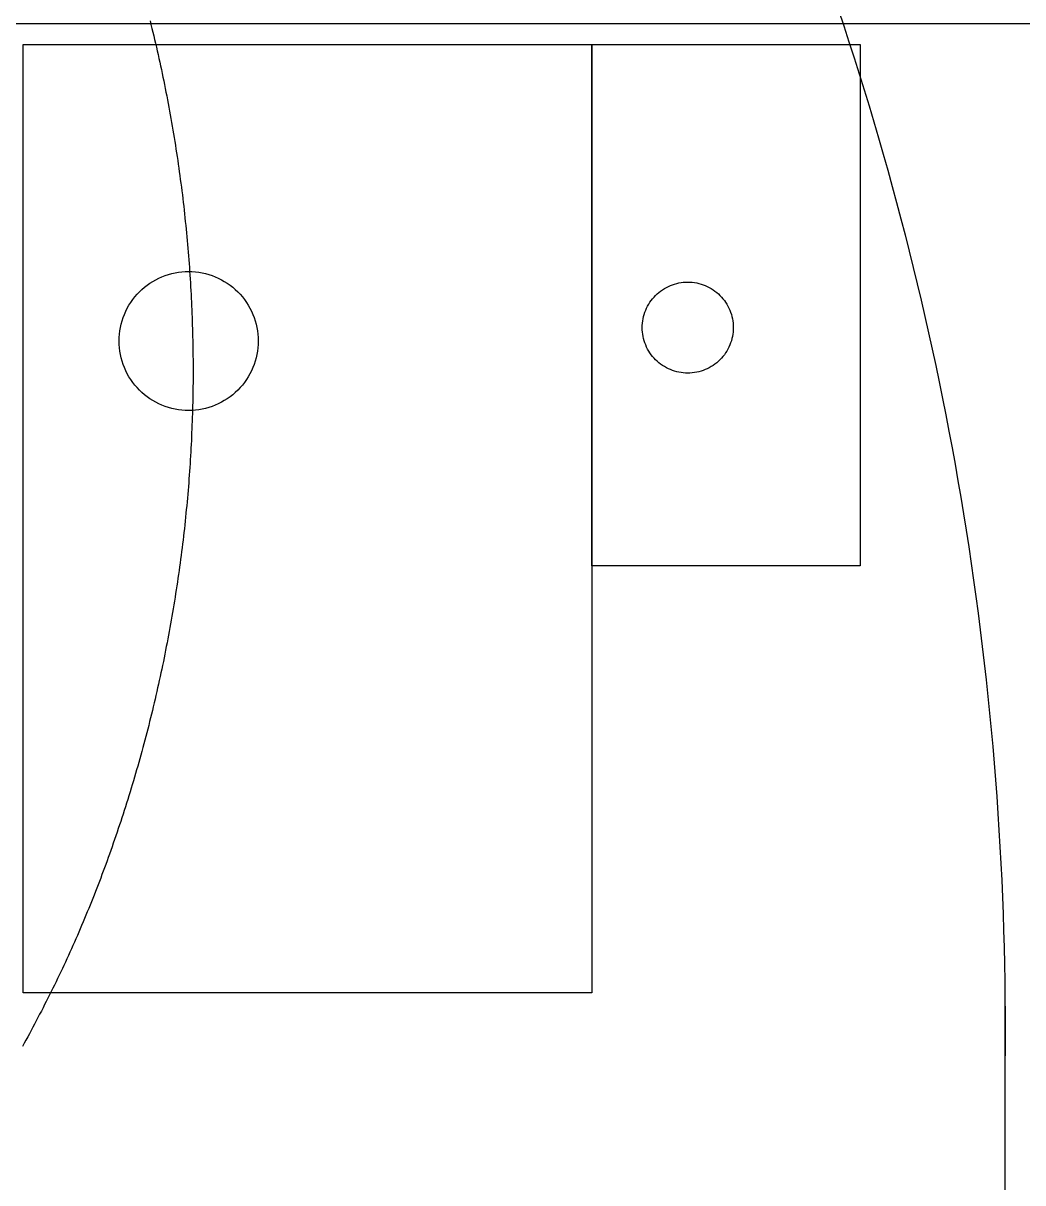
# Model space of a CAD drawing. Header units: millimetres. Extents: x 340 to 1003762, y 22 to 362022.
# Drawn here: x 613289.3 to 613443.5, y 291535.7 to 291714.7 of the extents above; entities that cross this region are included whole.
import ezdxf

# ---------------------------------------------------------------- set-up
doc = ezdxf.new("R2010")
doc.units = ezdxf.units.MM
for name, color, linetype in [('A-DEMOLICION SV', 40, 'Continuous'), ('LSBB_P_002 - PLANTA 1° NIVEL SALA DE VENTAS$0$A-Equipamiento acero inox', 8, 'Continuous'), ('LSBB_P_002 - PLANTA 1° NIVEL SALA DE VENTAS$0$A-TRAS-EQPM', 8, 'Continuous')]:
    doc.layers.add(name, color=color, linetype=linetype)

# ---------------------------------------------------------------- blocks, each defined once
blk = doc.blocks.new('LSBB_P_002 - PLANTA 1° NIVEL SALA DE VENTAS$0$laminadora')
at = {"layer": 'LSBB_P_002 - PLANTA 1° NIVEL SALA DE VENTAS$0$A-TRAS-EQPM'}
for p, q in [((-175652.943, 30498.563), (-175683.087, 30498.563)), ((-175653.835, 30498.565), (-175654.094, 30498.563)), ((-175653.576, 30498.566), (-175653.835, 30498.565)), ((-175653.318, 30498.566), (-175653.576, 30498.566)), ((-175653.059, 30498.564), (-175653.318, 30498.566)), ((-175652.8, 30498.561), (-175653.059, 30498.564)), ((-175652.541, 30498.557), (-175652.8, 30498.561)), ((-175652.283, 30498.551), (-175652.541, 30498.557)), ((-175652.024, 30498.544), (-175652.283, 30498.551)), ((-175651.765, 30498.535), (-175652.024, 30498.544)), ((-175651.507, 30498.525), (-175651.765, 30498.535)), ((-175651.248, 30498.514), (-175651.507, 30498.525)), ((-175650.99, 30498.501), (-175651.248, 30498.514)), ((-175650.732, 30498.487), (-175650.99, 30498.501)), ((-175650.473, 30498.472), (-175650.732, 30498.487)), ((-175650.215, 30498.455), (-175650.473, 30498.472)), ((-175649.957, 30498.437), (-175650.215, 30498.455)), ((-175649.699, 30498.418), (-175649.957, 30498.437)), ((-175649.441, 30498.397), (-175649.699, 30498.418)), ((-175649.183, 30498.375), (-175649.441, 30498.397)), ((-175648.926, 30498.352), (-175649.183, 30498.375)), ((-175648.668, 30498.327), (-175648.926, 30498.352)), ((-175648.411, 30498.301), (-175648.668, 30498.327)), ((-175648.153, 30498.273), (-175648.411, 30498.301)), ((-175647.896, 30498.244), (-175648.153, 30498.273)), ((-175647.639, 30498.214), (-175647.896, 30498.244)), ((-175647.382, 30498.183), (-175647.639, 30498.214)), ((-175647.126, 30498.15), (-175647.382, 30498.183)), ((-175646.869, 30498.115), (-175647.126, 30498.15)), ((-175646.613, 30498.08), (-175646.869, 30498.115)), ((-175646.357, 30498.043), (-175646.613, 30498.08)), ((-175646.101, 30498.005), (-175646.357, 30498.043)), ((-175645.845, 30497.965), (-175646.101, 30498.005)), ((-175645.59, 30497.924), (-175645.845, 30497.965)), ((-175645.335, 30497.882), (-175645.59, 30497.924)), ((-175645.08, 30497.838), (-175645.335, 30497.882)), ((-175644.825, 30497.793), (-175645.08, 30497.838)), ((-175644.57, 30497.747), (-175644.825, 30497.793)), ((-175644.316, 30497.699), (-175644.57, 30497.747)), ((-175644.062, 30497.65), (-175644.316, 30497.699)), ((-175643.808, 30497.599), (-175644.062, 30497.65)), ((-175643.554, 30497.548), (-175643.808, 30497.599)), ((-175643.301, 30497.495), (-175643.554, 30497.548)), ((-175643.048, 30497.44), (-175643.301, 30497.495)), ((-175642.796, 30497.385), (-175643.048, 30497.44)), ((-175642.543, 30497.328), (-175642.796, 30497.385)), ((-175642.291, 30497.269), (-175642.543, 30497.328)), ((-175642.039, 30497.21), (-175642.291, 30497.269)), ((-175641.788, 30497.149), (-175642.039, 30497.21)), ((-175641.537, 30497.086), (-175641.788, 30497.149)), ((-175641.286, 30497.023), (-175641.537, 30497.086)), ((-175641.035, 30496.958), (-175641.286, 30497.023)), ((-175640.785, 30496.892), (-175641.035, 30496.958)), ((-175640.536, 30496.824), (-175640.785, 30496.892)), ((-175640.286, 30496.755), (-175640.536, 30496.824)), ((-175640.037, 30496.685), (-175640.286, 30496.755)), ((-175639.788, 30496.614), (-175640.037, 30496.685)), ((-175639.54, 30496.541), (-175639.788, 30496.614)), ((-175639.292, 30496.467), (-175639.54, 30496.541)), ((-175646.396, 30496.329), (-175646.396, 30492.186)), ((-175638.345, 30496.329), (-175646.396, 30496.329)), ((-175639.045, 30496.391), (-175639.292, 30496.467)), ((-175638.798, 30496.315), (-175639.045, 30496.391)), ((-175638.345, 30492.186), (-175638.345, 30496.329)), ((-175638.551, 30496.237), (-175638.798, 30496.315)), ((-175638.305, 30496.157), (-175638.551, 30496.237)), ((-175638.059, 30496.077), (-175638.305, 30496.157)), ((-175637.813, 30495.995), (-175638.059, 30496.077)), ((-175642.819, 30494.364), (-175642.853, 30494.358)), ((-175642.784, 30494.368), (-175642.819, 30494.364)), ((-175642.75, 30494.371), (-175642.784, 30494.368)), ((-175642.716, 30494.371), (-175642.75, 30494.371)), ((-175642.681, 30494.371), (-175642.716, 30494.371)), ((-175642.647, 30494.368), (-175642.681, 30494.371)), ((-175642.612, 30494.364), (-175642.647, 30494.368)), ((-175642.579, 30494.358), (-175642.612, 30494.364)), ((-175643.187, 30494.189), (-175643.212, 30494.166)), ((-175643.161, 30494.212), (-175643.187, 30494.189)), ((-175643.134, 30494.233), (-175643.161, 30494.212)), ((-175643.106, 30494.253), (-175643.134, 30494.233)), ((-175643.077, 30494.272), (-175643.106, 30494.253)), ((-175643.047, 30494.289), (-175643.077, 30494.272)), ((-175643.016, 30494.304), (-175643.047, 30494.289)), ((-175642.984, 30494.318), (-175643.016, 30494.304)), ((-175642.952, 30494.33), (-175642.984, 30494.318)), ((-175642.92, 30494.341), (-175642.952, 30494.33)), ((-175642.886, 30494.35), (-175642.92, 30494.341)), ((-175642.853, 30494.358), (-175642.886, 30494.35)), ((-175642.545, 30494.35), (-175642.579, 30494.358)), ((-175642.512, 30494.341), (-175642.545, 30494.35)), ((-175642.479, 30494.33), (-175642.512, 30494.341)), ((-175642.447, 30494.318), (-175642.479, 30494.33)), ((-175642.415, 30494.304), (-175642.447, 30494.318)), ((-175642.384, 30494.289), (-175642.415, 30494.304)), ((-175642.354, 30494.272), (-175642.384, 30494.289)), ((-175642.325, 30494.253), (-175642.354, 30494.272)), ((-175642.297, 30494.233), (-175642.325, 30494.253)), ((-175642.27, 30494.212), (-175642.297, 30494.233)), ((-175642.244, 30494.189), (-175642.27, 30494.212)), ((-175642.219, 30494.166), (-175642.244, 30494.189)), ((-175643.318, 30494.03), (-175643.335, 30494)), ((-175643.3, 30494.059), (-175643.318, 30494.03)), ((-175643.28, 30494.087), (-175643.3, 30494.059)), ((-175643.259, 30494.115), (-175643.28, 30494.087)), ((-175643.236, 30494.141), (-175643.259, 30494.115)), ((-175643.212, 30494.166), (-175643.236, 30494.141)), ((-175642.195, 30494.141), (-175642.219, 30494.166)), ((-175642.172, 30494.115), (-175642.195, 30494.141)), ((-175642.151, 30494.087), (-175642.172, 30494.115)), ((-175642.131, 30494.059), (-175642.151, 30494.087)), ((-175642.113, 30494.03), (-175642.131, 30494.059)), ((-175642.096, 30494), (-175642.113, 30494.03)), ((-175643.397, 30493.84), (-175643.405, 30493.806)), ((-175643.388, 30493.873), (-175643.397, 30493.84)), ((-175643.377, 30493.906), (-175643.388, 30493.873)), ((-175643.365, 30493.938), (-175643.377, 30493.906)), ((-175643.351, 30493.969), (-175643.365, 30493.938)), ((-175643.335, 30494), (-175643.351, 30493.969)), ((-175642.08, 30493.969), (-175642.096, 30494)), ((-175642.066, 30493.938), (-175642.08, 30493.969)), ((-175642.054, 30493.906), (-175642.066, 30493.938)), ((-175642.043, 30493.873), (-175642.054, 30493.906)), ((-175642.034, 30493.84), (-175642.043, 30493.873)), ((-175642.026, 30493.806), (-175642.034, 30493.84)), ((-175643.417, 30493.703), (-175643.418, 30493.669)), ((-175643.418, 30493.669), (-175643.417, 30493.634)), ((-175643.415, 30493.738), (-175643.417, 30493.703)), ((-175643.411, 30493.772), (-175643.415, 30493.738)), ((-175643.405, 30493.806), (-175643.411, 30493.772)), ((-175642.021, 30493.772), (-175642.026, 30493.806)), ((-175642.016, 30493.738), (-175642.021, 30493.772)), ((-175642.014, 30493.703), (-175642.016, 30493.738)), ((-175642.013, 30493.669), (-175642.014, 30493.703)), ((-175642.014, 30493.634), (-175642.013, 30493.669)), ((-175643.417, 30493.634), (-175643.415, 30493.6)), ((-175643.415, 30493.6), (-175643.411, 30493.566)), ((-175643.411, 30493.566), (-175643.405, 30493.532)), ((-175643.405, 30493.532), (-175643.397, 30493.498)), ((-175643.397, 30493.498), (-175643.388, 30493.465)), ((-175643.388, 30493.465), (-175643.377, 30493.432)), ((-175642.054, 30493.432), (-175642.043, 30493.465)), ((-175642.043, 30493.465), (-175642.034, 30493.498)), ((-175642.034, 30493.498), (-175642.026, 30493.532)), ((-175642.026, 30493.532), (-175642.021, 30493.566)), ((-175642.021, 30493.566), (-175642.016, 30493.6)), ((-175642.016, 30493.6), (-175642.014, 30493.634)), ((-175643.377, 30493.432), (-175643.365, 30493.4)), ((-175643.365, 30493.4), (-175643.351, 30493.369)), ((-175643.351, 30493.369), (-175643.335, 30493.338)), ((-175643.335, 30493.338), (-175643.318, 30493.308)), ((-175643.318, 30493.308), (-175643.3, 30493.279)), ((-175642.131, 30493.279), (-175642.113, 30493.308)), ((-175642.113, 30493.308), (-175642.096, 30493.338)), ((-175642.096, 30493.338), (-175642.08, 30493.369)), ((-175642.08, 30493.369), (-175642.066, 30493.4)), ((-175642.066, 30493.4), (-175642.054, 30493.432)), ((-175643.3, 30493.279), (-175643.28, 30493.25)), ((-175643.28, 30493.25), (-175643.259, 30493.223)), ((-175643.259, 30493.223), (-175643.236, 30493.197)), ((-175643.236, 30493.197), (-175643.212, 30493.172)), ((-175643.212, 30493.172), (-175643.187, 30493.148)), ((-175643.187, 30493.148), (-175643.161, 30493.126)), ((-175643.161, 30493.126), (-175643.134, 30493.105)), ((-175642.297, 30493.105), (-175642.27, 30493.126)), ((-175642.27, 30493.126), (-175642.244, 30493.148)), ((-175642.244, 30493.148), (-175642.219, 30493.172)), ((-175642.219, 30493.172), (-175642.195, 30493.197)), ((-175642.195, 30493.197), (-175642.172, 30493.223)), ((-175642.172, 30493.223), (-175642.151, 30493.25)), ((-175642.151, 30493.25), (-175642.131, 30493.279)), ((-175643.134, 30493.105), (-175643.106, 30493.085)), ((-175643.106, 30493.085), (-175643.077, 30493.066)), ((-175643.077, 30493.066), (-175643.047, 30493.049)), ((-175643.047, 30493.049), (-175643.016, 30493.034)), ((-175643.016, 30493.034), (-175642.984, 30493.02)), ((-175642.984, 30493.02), (-175642.952, 30493.007)), ((-175642.952, 30493.007), (-175642.92, 30492.997)), ((-175642.92, 30492.997), (-175642.886, 30492.987)), ((-175642.886, 30492.987), (-175642.853, 30492.98)), ((-175642.853, 30492.98), (-175642.819, 30492.974)), ((-175642.819, 30492.974), (-175642.784, 30492.97)), ((-175642.784, 30492.97), (-175642.75, 30492.967)), ((-175642.75, 30492.967), (-175642.716, 30492.966)), ((-175642.716, 30492.966), (-175642.681, 30492.967)), ((-175642.681, 30492.967), (-175642.647, 30492.97)), ((-175642.647, 30492.97), (-175642.612, 30492.974)), ((-175642.612, 30492.974), (-175642.579, 30492.98)), ((-175642.579, 30492.98), (-175642.545, 30492.987)), ((-175642.545, 30492.987), (-175642.512, 30492.997)), ((-175642.512, 30492.997), (-175642.479, 30493.007)), ((-175642.479, 30493.007), (-175642.447, 30493.02)), ((-175642.447, 30493.02), (-175642.415, 30493.034)), ((-175642.415, 30493.034), (-175642.384, 30493.049)), ((-175642.384, 30493.049), (-175642.354, 30493.066)), ((-175642.354, 30493.066), (-175642.325, 30493.085)), ((-175642.325, 30493.085), (-175642.297, 30493.105)), ((-175652.983, 30492.186), (-175652.983, 30483.413)), ((-175638.345, 30492.186), (-175652.983, 30492.186)), ((-175646.396, 30492.186), (-175638.345, 30492.186)), ((-175638.345, 30483.413), (-175638.345, 30492.186)), ((-175643.08, 30487.026), (-175643.132, 30487.017)), ((-175643.027, 30487.032), (-175643.08, 30487.026)), ((-175642.975, 30487.036), (-175643.027, 30487.032)), ((-175642.922, 30487.038), (-175642.975, 30487.036)), ((-175642.87, 30487.036), (-175642.922, 30487.038)), ((-175642.817, 30487.032), (-175642.87, 30487.036)), ((-175642.765, 30487.026), (-175642.817, 30487.032)), ((-175642.713, 30487.017), (-175642.765, 30487.026)), ((-175643.519, 30486.857), (-175643.562, 30486.826)), ((-175643.474, 30486.885), (-175643.519, 30486.857)), ((-175643.428, 30486.911), (-175643.474, 30486.885)), ((-175643.381, 30486.935), (-175643.428, 30486.911)), ((-175643.333, 30486.956), (-175643.381, 30486.935)), ((-175643.284, 30486.975), (-175643.333, 30486.956)), ((-175643.234, 30486.991), (-175643.284, 30486.975)), ((-175643.183, 30487.005), (-175643.234, 30486.991)), ((-175643.132, 30487.017), (-175643.183, 30487.005)), ((-175642.661, 30487.005), (-175642.713, 30487.017)), ((-175642.611, 30486.991), (-175642.661, 30487.005)), ((-175642.561, 30486.975), (-175642.611, 30486.991)), ((-175642.511, 30486.956), (-175642.561, 30486.975)), ((-175642.463, 30486.935), (-175642.511, 30486.956)), ((-175642.416, 30486.911), (-175642.463, 30486.935)), ((-175642.37, 30486.885), (-175642.416, 30486.911)), ((-175642.326, 30486.857), (-175642.37, 30486.885)), ((-175642.283, 30486.826), (-175642.326, 30486.857)), ((-175643.717, 30486.685), (-175643.752, 30486.645)), ((-175643.681, 30486.723), (-175643.717, 30486.685)), ((-175643.643, 30486.76), (-175643.681, 30486.723)), ((-175643.603, 30486.794), (-175643.643, 30486.76)), ((-175643.562, 30486.826), (-175643.603, 30486.794)), ((-175642.241, 30486.794), (-175642.283, 30486.826)), ((-175642.201, 30486.76), (-175642.241, 30486.794)), ((-175642.163, 30486.723), (-175642.201, 30486.76)), ((-175642.127, 30486.685), (-175642.163, 30486.723)), ((-175642.093, 30486.645), (-175642.127, 30486.685)), ((-175643.843, 30486.516), (-175643.869, 30486.47)), ((-175643.815, 30486.561), (-175643.843, 30486.516)), ((-175643.784, 30486.604), (-175643.815, 30486.561)), ((-175643.752, 30486.645), (-175643.784, 30486.604)), ((-175642.06, 30486.604), (-175642.093, 30486.645)), ((-175642.03, 30486.561), (-175642.06, 30486.604)), ((-175642.002, 30486.516), (-175642.03, 30486.561)), ((-175641.976, 30486.47), (-175642.002, 30486.516)), ((-175643.933, 30486.326), (-175643.949, 30486.276)), ((-175643.914, 30486.375), (-175643.933, 30486.326)), ((-175643.892, 30486.423), (-175643.914, 30486.375)), ((-175643.869, 30486.47), (-175643.892, 30486.423)), ((-175641.952, 30486.423), (-175641.976, 30486.47)), ((-175641.931, 30486.375), (-175641.952, 30486.423)), ((-175641.912, 30486.326), (-175641.931, 30486.375)), ((-175641.895, 30486.276), (-175641.912, 30486.326)), ((-175643.975, 30486.174), (-175643.984, 30486.122)), ((-175643.963, 30486.225), (-175643.975, 30486.174)), ((-175643.949, 30486.276), (-175643.963, 30486.225)), ((-175641.881, 30486.225), (-175641.895, 30486.276)), ((-175641.87, 30486.174), (-175641.881, 30486.225)), ((-175641.861, 30486.122), (-175641.87, 30486.174)), ((-175645.347, 30485.946), (-175645.406, 30485.941)), ((-175645.288, 30485.951), (-175645.347, 30485.946)), ((-175645.229, 30485.956), (-175645.288, 30485.951)), ((-175645.169, 30485.961), (-175645.229, 30485.956)), ((-175645.11, 30485.966), (-175645.169, 30485.961)), ((-175645.051, 30485.97), (-175645.11, 30485.966)), ((-175644.992, 30485.975), (-175645.051, 30485.97)), ((-175644.933, 30485.979), (-175644.992, 30485.975)), ((-175644.873, 30485.983), (-175644.933, 30485.979)), ((-175644.814, 30485.987), (-175644.873, 30485.983)), ((-175644.755, 30485.991), (-175644.814, 30485.987)), ((-175644.696, 30485.994), (-175644.755, 30485.991)), ((-175644.636, 30485.998), (-175644.696, 30485.994)), ((-175644.577, 30486.001), (-175644.636, 30485.998)), ((-175644.518, 30486.004), (-175644.577, 30486.001)), ((-175644.458, 30486.007), (-175644.518, 30486.004)), ((-175644.399, 30486.01), (-175644.458, 30486.007)), ((-175644.34, 30486.012), (-175644.399, 30486.01)), ((-175644.28, 30486.015), (-175644.34, 30486.012)), ((-175644.221, 30486.017), (-175644.28, 30486.015)), ((-175644.162, 30486.019), (-175644.221, 30486.017)), ((-175644.102, 30486.021), (-175644.162, 30486.019)), ((-175644.043, 30486.023), (-175644.102, 30486.021)), ((-175643.984, 30486.025), (-175644.043, 30486.023)), ((-175643.994, 30486.017), (-175643.996, 30485.964)), ((-175643.996, 30485.964), (-175643.994, 30485.912)), ((-175643.99, 30486.07), (-175643.994, 30486.017)), ((-175643.984, 30486.122), (-175643.99, 30486.07)), ((-175643.924, 30486.027), (-175643.984, 30486.025)), ((-175643.865, 30486.028), (-175643.924, 30486.027)), ((-175643.805, 30486.029), (-175643.865, 30486.028)), ((-175643.746, 30486.03), (-175643.805, 30486.029)), ((-175643.687, 30486.031), (-175643.746, 30486.03)), ((-175643.627, 30486.032), (-175643.687, 30486.031)), ((-175643.568, 30486.033), (-175643.627, 30486.032)), ((-175643.509, 30486.033), (-175643.568, 30486.033)), ((-175643.449, 30486.033), (-175643.509, 30486.033)), ((-175643.39, 30486.033), (-175643.449, 30486.033)), ((-175643.33, 30486.033), (-175643.39, 30486.033)), ((-175643.271, 30486.033), (-175643.33, 30486.033)), ((-175643.212, 30486.033), (-175643.271, 30486.033)), ((-175643.152, 30486.032), (-175643.212, 30486.033)), ((-175643.093, 30486.032), (-175643.152, 30486.032)), ((-175643.033, 30486.031), (-175643.093, 30486.032)), ((-175642.974, 30486.03), (-175643.033, 30486.031)), ((-175642.915, 30486.029), (-175642.974, 30486.03)), ((-175642.855, 30486.027), (-175642.915, 30486.029)), ((-175642.796, 30486.026), (-175642.855, 30486.027)), ((-175642.737, 30486.024), (-175642.796, 30486.026)), ((-175642.677, 30486.022), (-175642.737, 30486.024)), ((-175642.618, 30486.02), (-175642.677, 30486.022)), ((-175642.559, 30486.018), (-175642.618, 30486.02)), ((-175642.499, 30486.016), (-175642.559, 30486.018)), ((-175642.44, 30486.014), (-175642.499, 30486.016)), ((-175642.381, 30486.011), (-175642.44, 30486.014)), ((-175642.321, 30486.008), (-175642.381, 30486.011)), ((-175642.262, 30486.005), (-175642.321, 30486.008)), ((-175642.203, 30486.002), (-175642.262, 30486.005)), ((-175642.143, 30485.999), (-175642.203, 30486.002)), ((-175642.084, 30485.996), (-175642.143, 30485.999)), ((-175642.025, 30485.992), (-175642.084, 30485.996)), ((-175641.965, 30485.989), (-175642.025, 30485.992)), ((-175641.906, 30485.985), (-175641.965, 30485.989)), ((-175641.847, 30485.981), (-175641.906, 30485.985)), ((-175641.854, 30486.07), (-175641.861, 30486.122)), ((-175641.85, 30486.017), (-175641.854, 30486.07)), ((-175641.849, 30485.964), (-175641.85, 30486.017)), ((-175641.85, 30485.912), (-175641.849, 30485.964)), ((-175641.788, 30485.977), (-175641.847, 30485.981)), ((-175641.728, 30485.972), (-175641.788, 30485.977)), ((-175641.669, 30485.968), (-175641.728, 30485.972)), ((-175641.61, 30485.963), (-175641.669, 30485.968)), ((-175641.551, 30485.958), (-175641.61, 30485.963)), ((-175641.492, 30485.953), (-175641.551, 30485.958)), ((-175641.433, 30485.948), (-175641.492, 30485.953)), ((-175641.373, 30485.943), (-175641.433, 30485.948)), ((-175646.762, 30485.774), (-175646.82, 30485.765)), ((-175646.703, 30485.783), (-175646.762, 30485.774)), ((-175646.644, 30485.792), (-175646.703, 30485.783)), ((-175646.585, 30485.801), (-175646.644, 30485.792)), ((-175646.527, 30485.809), (-175646.585, 30485.801)), ((-175646.468, 30485.818), (-175646.527, 30485.809)), ((-175646.409, 30485.826), (-175646.468, 30485.818)), ((-175646.35, 30485.834), (-175646.409, 30485.826)), ((-175646.291, 30485.842), (-175646.35, 30485.834)), ((-175646.232, 30485.849), (-175646.291, 30485.842)), ((-175646.174, 30485.857), (-175646.232, 30485.849)), ((-175646.115, 30485.864), (-175646.174, 30485.857)), ((-175646.056, 30485.872), (-175646.115, 30485.864)), ((-175645.997, 30485.879), (-175646.056, 30485.872)), ((-175645.938, 30485.886), (-175645.997, 30485.879)), ((-175645.879, 30485.892), (-175645.938, 30485.886)), ((-175645.82, 30485.899), (-175645.879, 30485.892)), ((-175645.761, 30485.905), (-175645.82, 30485.899)), ((-175645.702, 30485.912), (-175645.761, 30485.905)), ((-175645.643, 30485.918), (-175645.702, 30485.912)), ((-175645.583, 30485.924), (-175645.643, 30485.918)), ((-175645.524, 30485.929), (-175645.583, 30485.924)), ((-175645.465, 30485.935), (-175645.524, 30485.929)), ((-175645.406, 30485.941), (-175645.465, 30485.935)), ((-175643.994, 30485.912), (-175643.99, 30485.859)), ((-175643.99, 30485.859), (-175643.984, 30485.807)), ((-175643.984, 30485.807), (-175643.975, 30485.755)), ((-175641.87, 30485.755), (-175641.861, 30485.807)), ((-175641.861, 30485.807), (-175641.854, 30485.859)), ((-175641.854, 30485.859), (-175641.85, 30485.912)), ((-175641.314, 30485.938), (-175641.373, 30485.943)), ((-175641.255, 30485.932), (-175641.314, 30485.938)), ((-175641.196, 30485.926), (-175641.255, 30485.932)), ((-175641.137, 30485.92), (-175641.196, 30485.926)), ((-175641.078, 30485.914), (-175641.137, 30485.92)), ((-175641.019, 30485.908), (-175641.078, 30485.914)), ((-175640.96, 30485.902), (-175641.019, 30485.908)), ((-175640.901, 30485.895), (-175640.96, 30485.902)), ((-175640.842, 30485.889), (-175640.901, 30485.895)), ((-175640.783, 30485.882), (-175640.842, 30485.889)), ((-175640.724, 30485.875), (-175640.783, 30485.882)), ((-175640.665, 30485.868), (-175640.724, 30485.875)), ((-175640.606, 30485.86), (-175640.665, 30485.868)), ((-175640.547, 30485.853), (-175640.606, 30485.86)), ((-175640.488, 30485.845), (-175640.547, 30485.853)), ((-175640.429, 30485.837), (-175640.488, 30485.845)), ((-175640.37, 30485.83), (-175640.429, 30485.837)), ((-175640.311, 30485.821), (-175640.37, 30485.83)), ((-175640.253, 30485.813), (-175640.311, 30485.821)), ((-175640.194, 30485.805), (-175640.253, 30485.813)), ((-175640.135, 30485.796), (-175640.194, 30485.805)), ((-175640.076, 30485.787), (-175640.135, 30485.796)), ((-175640.018, 30485.779), (-175640.076, 30485.787)), ((-175639.959, 30485.77), (-175640.018, 30485.779)), ((-175639.9, 30485.76), (-175639.959, 30485.77)), ((-175647.756, 30485.598), (-175647.814, 30485.587)), ((-175647.697, 30485.61), (-175647.756, 30485.598)), ((-175647.639, 30485.621), (-175647.697, 30485.61)), ((-175647.581, 30485.633), (-175647.639, 30485.621)), ((-175647.522, 30485.644), (-175647.581, 30485.633)), ((-175647.464, 30485.655), (-175647.522, 30485.644)), ((-175647.406, 30485.666), (-175647.464, 30485.655)), ((-175647.347, 30485.676), (-175647.406, 30485.666)), ((-175647.289, 30485.687), (-175647.347, 30485.676)), ((-175647.23, 30485.697), (-175647.289, 30485.687)), ((-175647.172, 30485.707), (-175647.23, 30485.697)), ((-175647.113, 30485.717), (-175647.172, 30485.707)), ((-175647.055, 30485.727), (-175647.113, 30485.717)), ((-175646.996, 30485.737), (-175647.055, 30485.727)), ((-175646.938, 30485.747), (-175646.996, 30485.737)), ((-175646.879, 30485.756), (-175646.938, 30485.747)), ((-175646.82, 30485.765), (-175646.879, 30485.756)), ((-175643.975, 30485.755), (-175643.963, 30485.704)), ((-175643.963, 30485.704), (-175643.949, 30485.653)), ((-175643.949, 30485.653), (-175643.933, 30485.603)), ((-175643.933, 30485.603), (-175643.914, 30485.554)), ((-175641.931, 30485.554), (-175641.912, 30485.603)), ((-175641.912, 30485.603), (-175641.895, 30485.653)), ((-175641.895, 30485.653), (-175641.881, 30485.704)), ((-175641.881, 30485.704), (-175641.87, 30485.755)), ((-175639.842, 30485.751), (-175639.9, 30485.76)), ((-175639.783, 30485.742), (-175639.842, 30485.751)), ((-175639.724, 30485.732), (-175639.783, 30485.742)), ((-175639.666, 30485.722), (-175639.724, 30485.732)), ((-175639.607, 30485.712), (-175639.666, 30485.722)), ((-175639.549, 30485.702), (-175639.607, 30485.712)), ((-175639.49, 30485.692), (-175639.549, 30485.702)), ((-175639.432, 30485.681), (-175639.49, 30485.692)), ((-175639.373, 30485.671), (-175639.432, 30485.681)), ((-175639.315, 30485.66), (-175639.373, 30485.671)), ((-175639.257, 30485.649), (-175639.315, 30485.66)), ((-175639.198, 30485.638), (-175639.257, 30485.649)), ((-175639.14, 30485.627), (-175639.198, 30485.638)), ((-175639.082, 30485.615), (-175639.14, 30485.627)), ((-175639.023, 30485.604), (-175639.082, 30485.615)), ((-175638.965, 30485.592), (-175639.023, 30485.604)), ((-175638.907, 30485.58), (-175638.965, 30485.592)), ((-175648.568, 30485.42), (-175648.625, 30485.406)), ((-175648.51, 30485.434), (-175648.568, 30485.42)), ((-175648.452, 30485.447), (-175648.51, 30485.434)), ((-175648.394, 30485.461), (-175648.452, 30485.447)), ((-175648.336, 30485.474), (-175648.394, 30485.461)), ((-175648.278, 30485.487), (-175648.336, 30485.474)), ((-175648.22, 30485.5), (-175648.278, 30485.487)), ((-175648.162, 30485.513), (-175648.22, 30485.5)), ((-175648.104, 30485.526), (-175648.162, 30485.513)), ((-175648.046, 30485.538), (-175648.104, 30485.526)), ((-175647.988, 30485.55), (-175648.046, 30485.538)), ((-175647.93, 30485.563), (-175647.988, 30485.55)), ((-175647.872, 30485.575), (-175647.93, 30485.563)), ((-175647.814, 30485.587), (-175647.872, 30485.575)), ((-175643.914, 30485.554), (-175643.892, 30485.505)), ((-175643.892, 30485.505), (-175643.869, 30485.458)), ((-175643.869, 30485.458), (-175643.843, 30485.413)), ((-175643.843, 30485.413), (-175643.815, 30485.368)), ((-175642.03, 30485.368), (-175642.002, 30485.413)), ((-175642.002, 30485.413), (-175641.976, 30485.458)), ((-175641.976, 30485.458), (-175641.952, 30485.505)), ((-175641.952, 30485.505), (-175641.931, 30485.554)), ((-175638.849, 30485.568), (-175638.907, 30485.58)), ((-175638.791, 30485.556), (-175638.849, 30485.568)), ((-175638.733, 30485.544), (-175638.791, 30485.556)), ((-175638.675, 30485.531), (-175638.733, 30485.544)), ((-175638.617, 30485.519), (-175638.675, 30485.531)), ((-175638.559, 30485.506), (-175638.617, 30485.519)), ((-175638.501, 30485.493), (-175638.559, 30485.506)), ((-175638.443, 30485.48), (-175638.501, 30485.493)), ((-175638.385, 30485.467), (-175638.443, 30485.48)), ((-175638.327, 30485.453), (-175638.385, 30485.467)), ((-175638.269, 30485.44), (-175638.327, 30485.453)), ((-175638.211, 30485.426), (-175638.269, 30485.44)), ((-175638.154, 30485.412), (-175638.211, 30485.426)), ((-175638.096, 30485.398), (-175638.154, 30485.412)), ((-175649.258, 30485.243), (-175649.315, 30485.227)), ((-175649.2, 30485.258), (-175649.258, 30485.243)), ((-175649.143, 30485.274), (-175649.2, 30485.258)), ((-175649.086, 30485.289), (-175649.143, 30485.274)), ((-175649.028, 30485.304), (-175649.086, 30485.289)), ((-175648.971, 30485.319), (-175649.028, 30485.304)), ((-175648.913, 30485.334), (-175648.971, 30485.319)), ((-175648.856, 30485.349), (-175648.913, 30485.334)), ((-175648.798, 30485.363), (-175648.856, 30485.349)), ((-175648.741, 30485.378), (-175648.798, 30485.363)), ((-175648.683, 30485.392), (-175648.741, 30485.378)), ((-175648.625, 30485.406), (-175648.683, 30485.392)), ((-175643.815, 30485.368), (-175643.784, 30485.325)), ((-175643.784, 30485.325), (-175643.752, 30485.283)), ((-175643.752, 30485.283), (-175643.717, 30485.244)), ((-175643.717, 30485.244), (-175643.681, 30485.205)), ((-175642.163, 30485.205), (-175642.127, 30485.244)), ((-175642.127, 30485.244), (-175642.093, 30485.283)), ((-175642.093, 30485.283), (-175642.06, 30485.325)), ((-175642.06, 30485.325), (-175642.03, 30485.368)), ((-175638.038, 30485.384), (-175638.096, 30485.398)), ((-175637.981, 30485.37), (-175638.038, 30485.384)), ((-175649.885, 30485.061), (-175649.942, 30485.043)), ((-175649.828, 30485.078), (-175649.885, 30485.061)), ((-175649.772, 30485.095), (-175649.828, 30485.078)), ((-175649.715, 30485.112), (-175649.772, 30485.095)), ((-175649.658, 30485.129), (-175649.715, 30485.112)), ((-175649.601, 30485.146), (-175649.658, 30485.129)), ((-175649.544, 30485.162), (-175649.601, 30485.146)), ((-175649.487, 30485.179), (-175649.544, 30485.162)), ((-175649.429, 30485.195), (-175649.487, 30485.179)), ((-175649.372, 30485.211), (-175649.429, 30485.195)), ((-175649.315, 30485.227), (-175649.372, 30485.211)), ((-175643.681, 30485.205), (-175643.643, 30485.169)), ((-175643.643, 30485.169), (-175643.603, 30485.135)), ((-175643.603, 30485.135), (-175643.562, 30485.102)), ((-175643.562, 30485.102), (-175643.519, 30485.072)), ((-175643.519, 30485.072), (-175643.474, 30485.044)), ((-175642.37, 30485.044), (-175642.326, 30485.072)), ((-175642.326, 30485.072), (-175642.283, 30485.102)), ((-175642.283, 30485.102), (-175642.241, 30485.135)), ((-175642.241, 30485.135), (-175642.201, 30485.169)), ((-175642.201, 30485.169), (-175642.163, 30485.205)), ((-175650.451, 30484.88), (-175650.507, 30484.861)), ((-175650.394, 30484.898), (-175650.451, 30484.88)), ((-175650.338, 30484.917), (-175650.394, 30484.898)), ((-175650.282, 30484.936), (-175650.338, 30484.917)), ((-175650.225, 30484.954), (-175650.282, 30484.936)), ((-175650.169, 30484.972), (-175650.225, 30484.954)), ((-175650.112, 30484.99), (-175650.169, 30484.972)), ((-175650.055, 30485.008), (-175650.112, 30484.99)), ((-175649.999, 30485.026), (-175650.055, 30485.008)), ((-175649.942, 30485.043), (-175649.999, 30485.026)), ((-175643.474, 30485.044), (-175643.428, 30485.018)), ((-175643.428, 30485.018), (-175643.381, 30484.994)), ((-175643.381, 30484.994), (-175643.333, 30484.973)), ((-175643.333, 30484.973), (-175643.284, 30484.954)), ((-175643.284, 30484.954), (-175643.234, 30484.937)), ((-175643.234, 30484.937), (-175643.183, 30484.923)), ((-175643.183, 30484.923), (-175643.132, 30484.912)), ((-175643.132, 30484.912), (-175643.08, 30484.903)), ((-175643.08, 30484.903), (-175643.027, 30484.896)), ((-175643.027, 30484.896), (-175642.975, 30484.892)), ((-175642.975, 30484.892), (-175642.922, 30484.891)), ((-175642.922, 30484.891), (-175642.87, 30484.892)), ((-175642.87, 30484.892), (-175642.817, 30484.896)), ((-175642.817, 30484.896), (-175642.765, 30484.903)), ((-175642.765, 30484.903), (-175642.713, 30484.912)), ((-175642.713, 30484.912), (-175642.661, 30484.923)), ((-175642.661, 30484.923), (-175642.611, 30484.937)), ((-175642.611, 30484.937), (-175642.561, 30484.954)), ((-175642.561, 30484.954), (-175642.511, 30484.973)), ((-175642.511, 30484.973), (-175642.463, 30484.994)), ((-175642.463, 30484.994), (-175642.416, 30485.018)), ((-175642.416, 30485.018), (-175642.37, 30485.044)), ((-175650.95, 30484.706), (-175651.002, 30484.687)), ((-175650.897, 30484.725), (-175650.95, 30484.706)), ((-175650.844, 30484.744), (-175650.897, 30484.725)), ((-175650.788, 30484.764), (-175650.844, 30484.744)), ((-175650.732, 30484.783), (-175650.788, 30484.764)), ((-175650.676, 30484.803), (-175650.732, 30484.783)), ((-175650.619, 30484.822), (-175650.676, 30484.803)), ((-175650.563, 30484.842), (-175650.619, 30484.822)), ((-175650.507, 30484.861), (-175650.563, 30484.842)), ((-175651.423, 30484.527), (-175651.476, 30484.507)), ((-175651.371, 30484.548), (-175651.423, 30484.527)), ((-175651.318, 30484.568), (-175651.371, 30484.548)), ((-175651.266, 30484.588), (-175651.318, 30484.568)), ((-175651.213, 30484.608), (-175651.266, 30484.588)), ((-175651.161, 30484.628), (-175651.213, 30484.608)), ((-175651.108, 30484.648), (-175651.161, 30484.628)), ((-175651.055, 30484.667), (-175651.108, 30484.648)), ((-175651.002, 30484.687), (-175651.055, 30484.667)), ((-175651.892, 30484.336), (-175651.944, 30484.314)), ((-175651.84, 30484.358), (-175651.892, 30484.336)), ((-175651.789, 30484.38), (-175651.84, 30484.358)), ((-175651.737, 30484.401), (-175651.789, 30484.38)), ((-175651.684, 30484.423), (-175651.737, 30484.401)), ((-175651.632, 30484.444), (-175651.684, 30484.423)), ((-175651.58, 30484.465), (-175651.632, 30484.444)), ((-175651.528, 30484.486), (-175651.58, 30484.465)), ((-175651.476, 30484.507), (-175651.528, 30484.486)), ((-175652.305, 30484.157), (-175652.356, 30484.134)), ((-175652.254, 30484.18), (-175652.305, 30484.157)), ((-175652.202, 30484.202), (-175652.254, 30484.18)), ((-175652.151, 30484.225), (-175652.202, 30484.202)), ((-175652.099, 30484.248), (-175652.151, 30484.225)), ((-175652.048, 30484.27), (-175652.099, 30484.248)), ((-175651.996, 30484.292), (-175652.048, 30484.27)), ((-175651.944, 30484.314), (-175651.996, 30484.292)), ((-175652.662, 30483.992), (-175652.713, 30483.967)), ((-175652.612, 30484.016), (-175652.662, 30483.992)), ((-175652.561, 30484.039), (-175652.612, 30484.016)), ((-175652.51, 30484.063), (-175652.561, 30484.039)), ((-175652.459, 30484.087), (-175652.51, 30484.063)), ((-175652.407, 30484.11), (-175652.459, 30484.087)), ((-175652.356, 30484.134), (-175652.407, 30484.11)), ((-175653.017, 30483.819), (-175653.067, 30483.794)), ((-175652.966, 30483.844), (-175653.017, 30483.819)), ((-175652.916, 30483.869), (-175652.966, 30483.844)), ((-175652.865, 30483.894), (-175652.916, 30483.869)), ((-175652.815, 30483.919), (-175652.865, 30483.894)), ((-175652.764, 30483.943), (-175652.815, 30483.919)), ((-175652.713, 30483.967), (-175652.764, 30483.943)), ((-175653.367, 30483.64), (-175653.417, 30483.614)), ((-175653.317, 30483.666), (-175653.367, 30483.64)), ((-175653.267, 30483.692), (-175653.317, 30483.666)), ((-175653.217, 30483.718), (-175653.267, 30483.692)), ((-175653.167, 30483.743), (-175653.217, 30483.718)), ((-175653.117, 30483.769), (-175653.167, 30483.743)), ((-175653.067, 30483.794), (-175653.117, 30483.769)), ((-175653.714, 30483.454), (-175653.764, 30483.427)), ((-175653.665, 30483.481), (-175653.714, 30483.454)), ((-175653.616, 30483.508), (-175653.665, 30483.481)), ((-175653.566, 30483.535), (-175653.616, 30483.508)), ((-175653.516, 30483.561), (-175653.566, 30483.535)), ((-175653.467, 30483.588), (-175653.516, 30483.561)), ((-175653.417, 30483.614), (-175653.467, 30483.588)), ((-175653.764, 30483.427), (-175653.813, 30483.399)), ((-175652.983, 30483.413), (-175638.345, 30483.413))]:
    blk.add_line(p, q, dxfattribs=at)
blk = doc.blocks.new('LSBB_P_002 - PLANTA 1° NIVEL SALA DE VENTAS', base_point=(223.56961, 14.22023))
at = {"layer": 'LSBB_P_002 - PLANTA 1° NIVEL SALA DE VENTAS$0$A-Equipamiento acero inox'}
blk.add_lwpolyline([(835.75135, 305.22333), (837.15135, 305.22333), (837.15135, 305.82333), (835.75135, 305.82333)], close=True, dxfattribs=at)
at = {"layer": 'LSBB_P_002 - PLANTA 1° NIVEL SALA DE VENTAS$0$A-Equipamiento acero inox', "extrusion": (0, 0, -1), "xscale": 0.01, "yscale": 0.01, "zscale": -0.01, "rotation": 90}
blk.add_blockref('LSBB_P_002 - PLANTA 1° NIVEL SALA DE VENTAS$0$laminadora', (-531.67384, 2062.20358, -0.00175), dxfattribs=at)

msp = doc.modelspace()

# ---------------------------------------------------------------- block references
at = {"layer": 'A-DEMOLICION SV', "xscale": 1000, "yscale": 1000, "zscale": 1000}
msp.add_blockref('LSBB_P_002 - PLANTA 1° NIVEL SALA DE VENTAS', (350.92, 111.52), dxfattribs=at)

doc.saveas('drawing.dxf')
